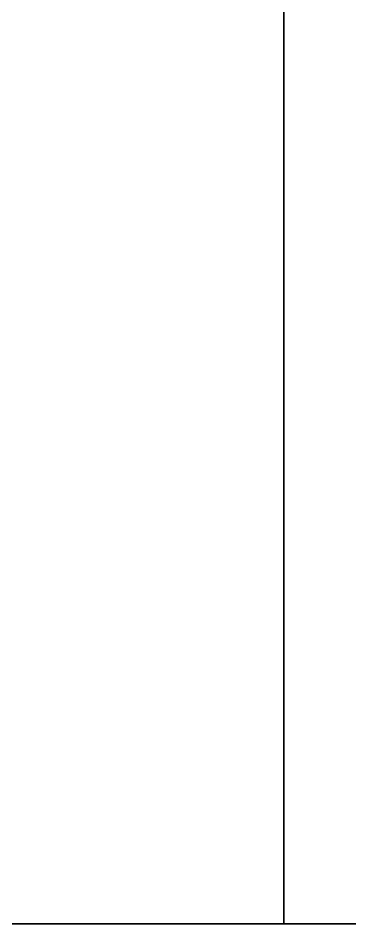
# Model space of a CAD drawing. Header units: millimetres. Extents: x -4391136 to -1798569, y -886572 to -291056.
# Drawn here: x -2395282.7 to -2395172.7, y -331186.9 to -330886.9 of the extents above; entities that cross this region are included whole.
import ezdxf

# ---------------------------------------------------------------- set-up
doc = ezdxf.new("R2010")
doc.units = ezdxf.units.MM
doc.layers.add('_PP-Dim', color=1, linetype='Continuous')
doc.layers.add('Xref-C-1-PP17-AR-2214-01-B$0$A-GLAZ-CURT', color=251, linetype='Continuous')

# ---------------------------------------------------------------- blocks, each defined once
blk = doc.blocks.new('Xref-C-1-PP17-AR-2214-01-B$0$DPA_CP_Entrance Canopy Curve_Ent 2_middle - Entrance Canopy Curve R1 Frame-28742900-ENTRANCE 2 - LOWER ROOF FLOOR PLAN01-flat-1')
at = {"layer": 'Xref-C-1-PP17-AR-2214-01-B$0$A-GLAZ-CURT', "lineweight": 35}
for p, q in [((-2734142.74, -516613.04), (-2734142.74, -516587.91)), ((-2735542.74, -516613.04), (-2734142.74, -516613.04))]:
    blk.add_line(p, q, dxfattribs=at)
at = {"layer": 'Xref-C-1-PP17-AR-2214-01-B$0$A-GLAZ-CURT'}
for p, q in [((-2734142.74, -518398.86), (-2734142.74, -516587.91)), ((-2734142.74, -516613.04), (-2734142.74, -518403.4))]:
    blk.add_line(p, q, dxfattribs=at)
blk = doc.blocks.new('W-1-PP17-ENT2_REV00_20260526-152612_EX_LOPF-1')
at = {"rotation": 270}
blk.add_blockref('Xref-C-1-PP17-AR-2214-01-B$0$DPA_CP_Entrance Canopy Curve_Ent 2_middle - Entrance Canopy Curve R1 Frame-28742900-ENTRANCE 2 - LOWER ROOF FLOOR PLAN01-flat-1', (496648.95, -2740142.74), dxfattribs=at)

msp = doc.modelspace()

# ---------------------------------------------------------------- block references
at = {"layer": '_PP-Dim'}
msp.add_blockref('W-1-PP17-ENT2_REV00_20260526-152612_EX_LOPF-1', (-2375230.57, -325186.95), dxfattribs=at)

doc.saveas('drawing.dxf')
